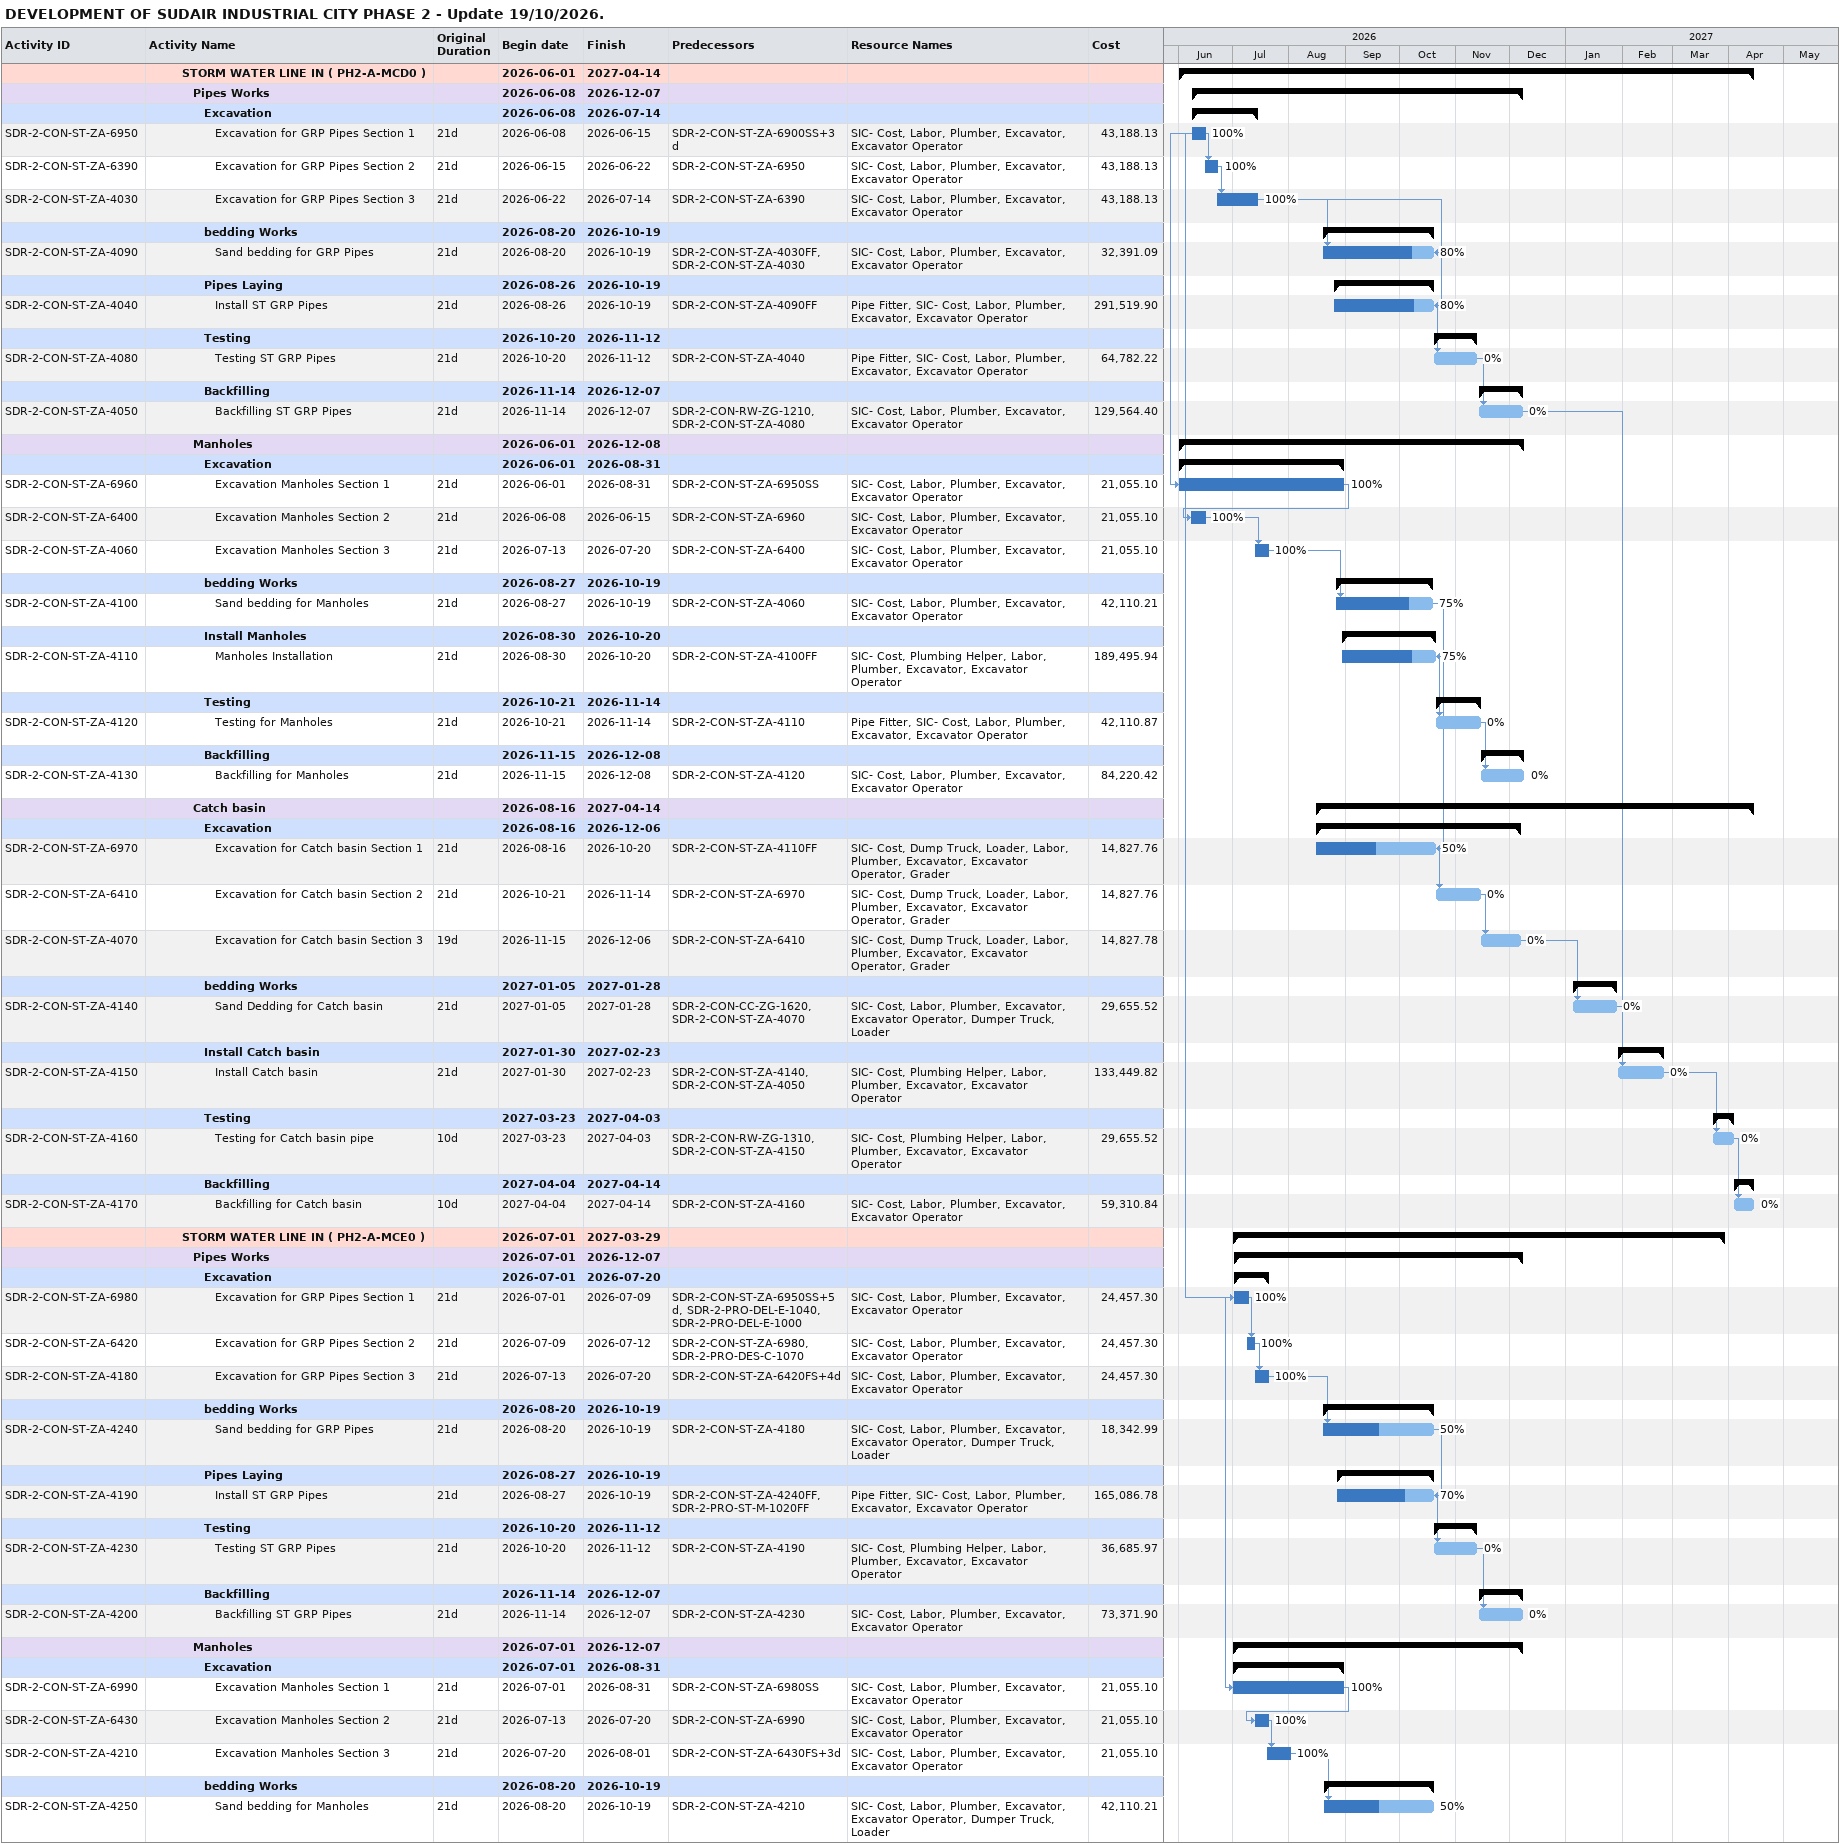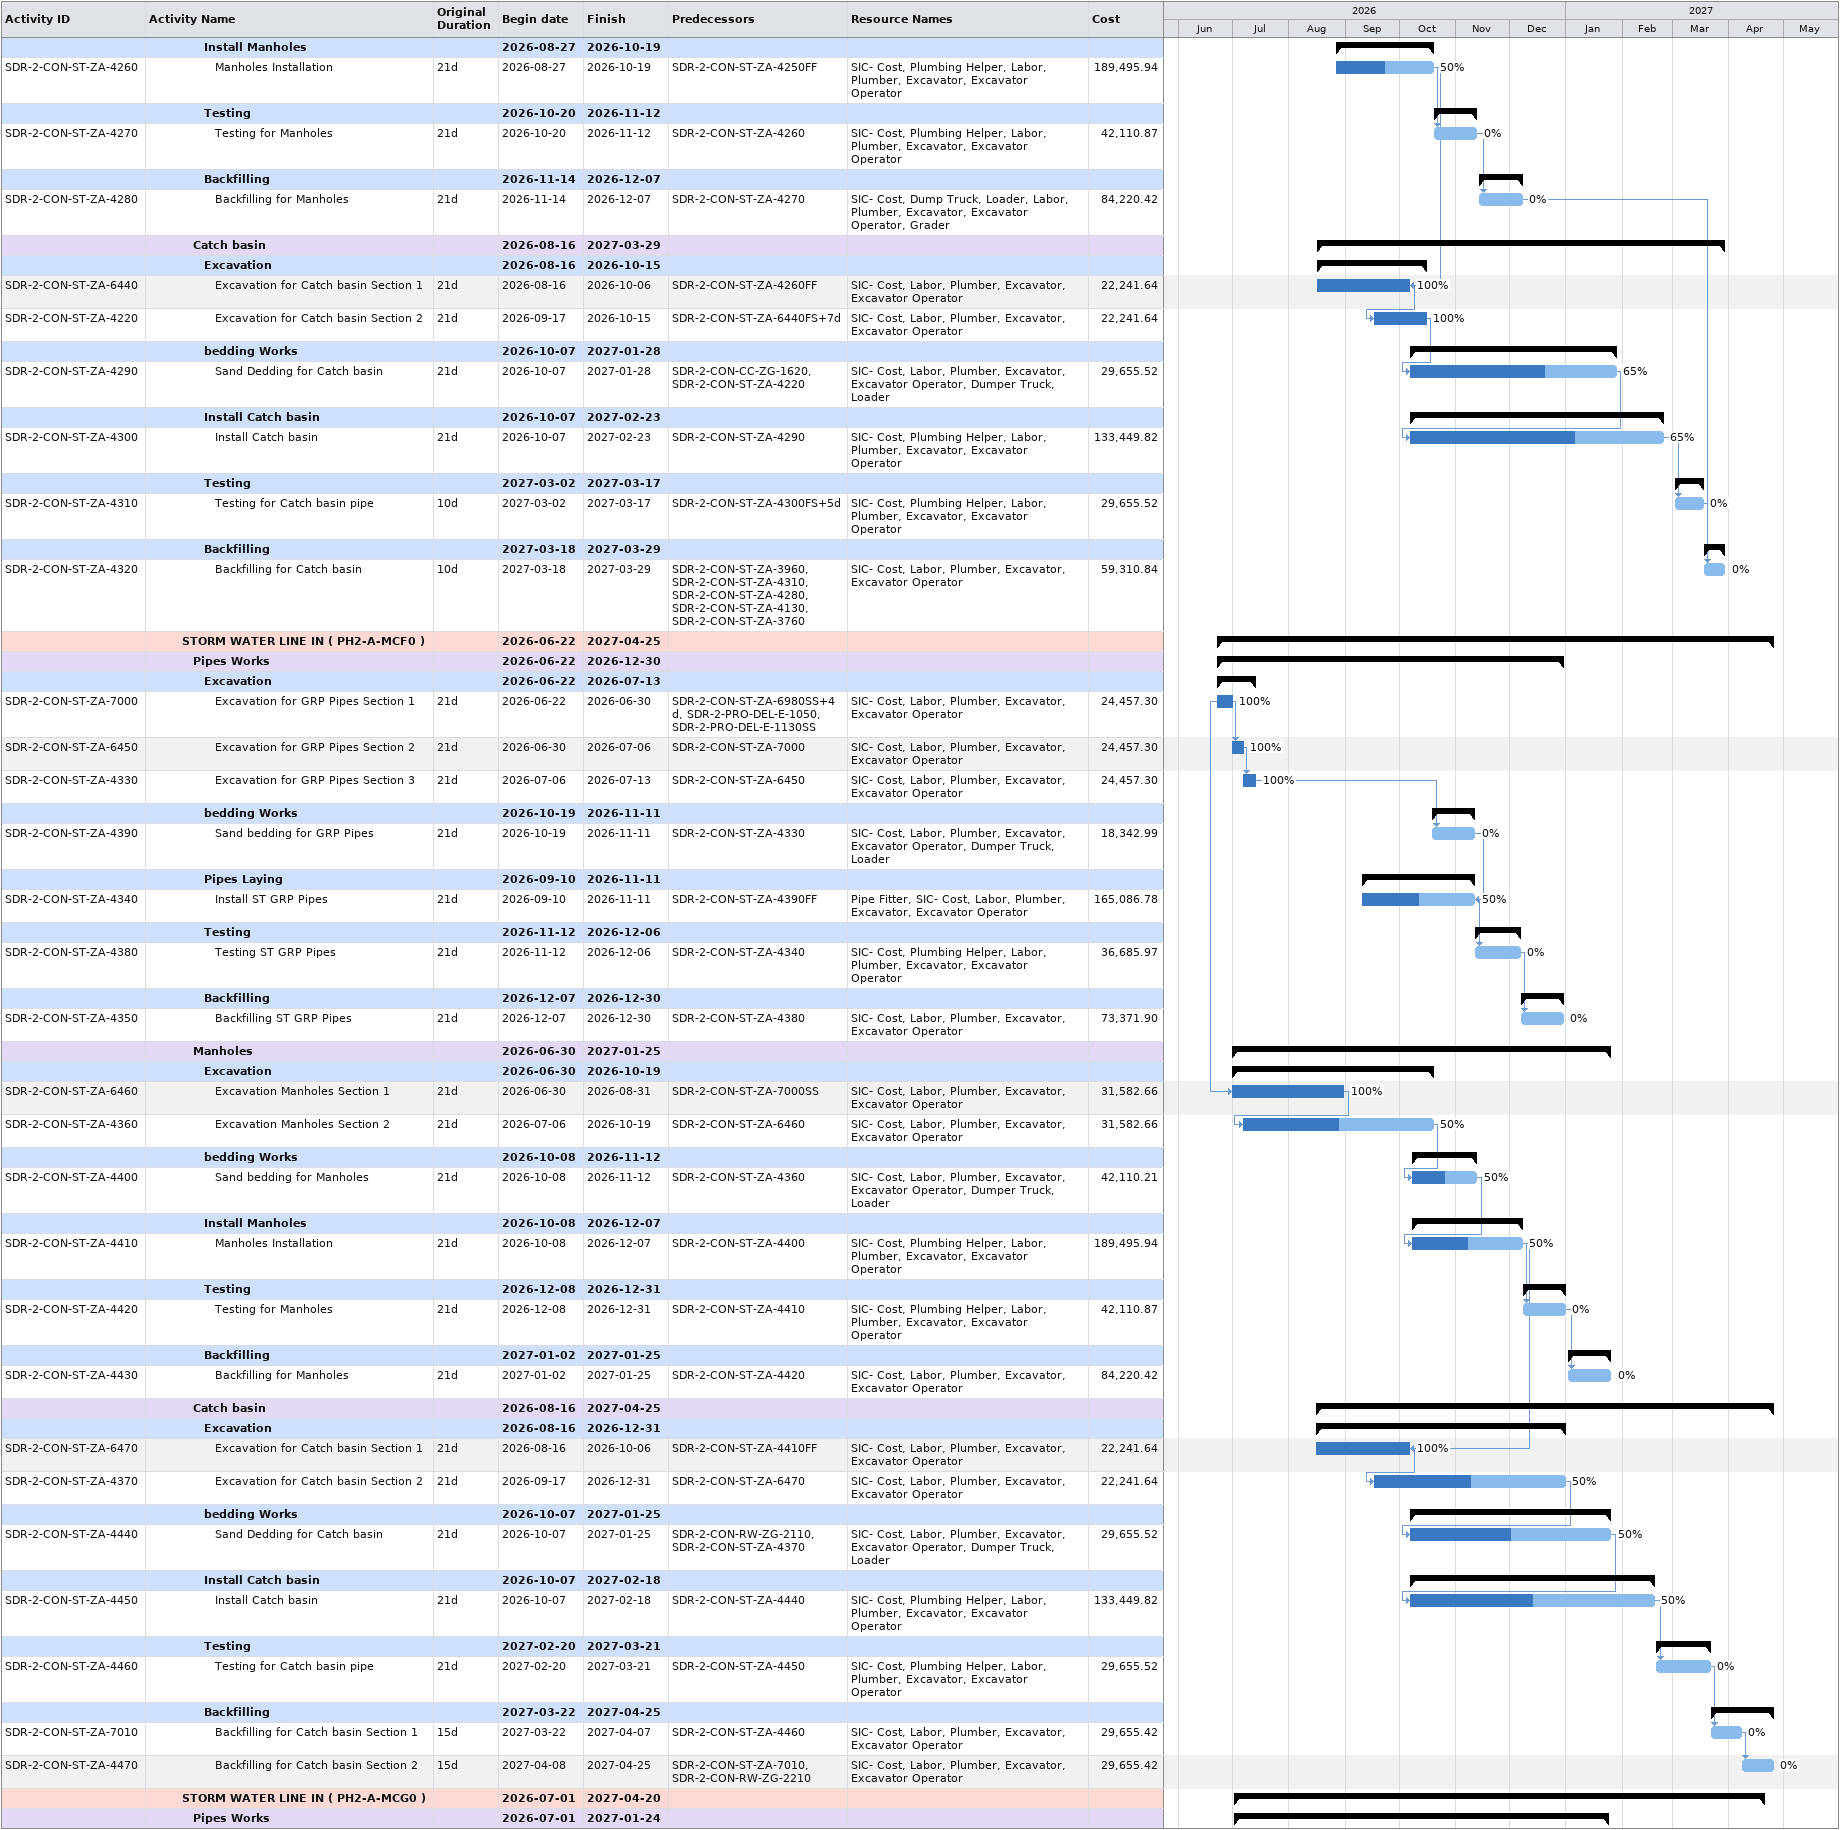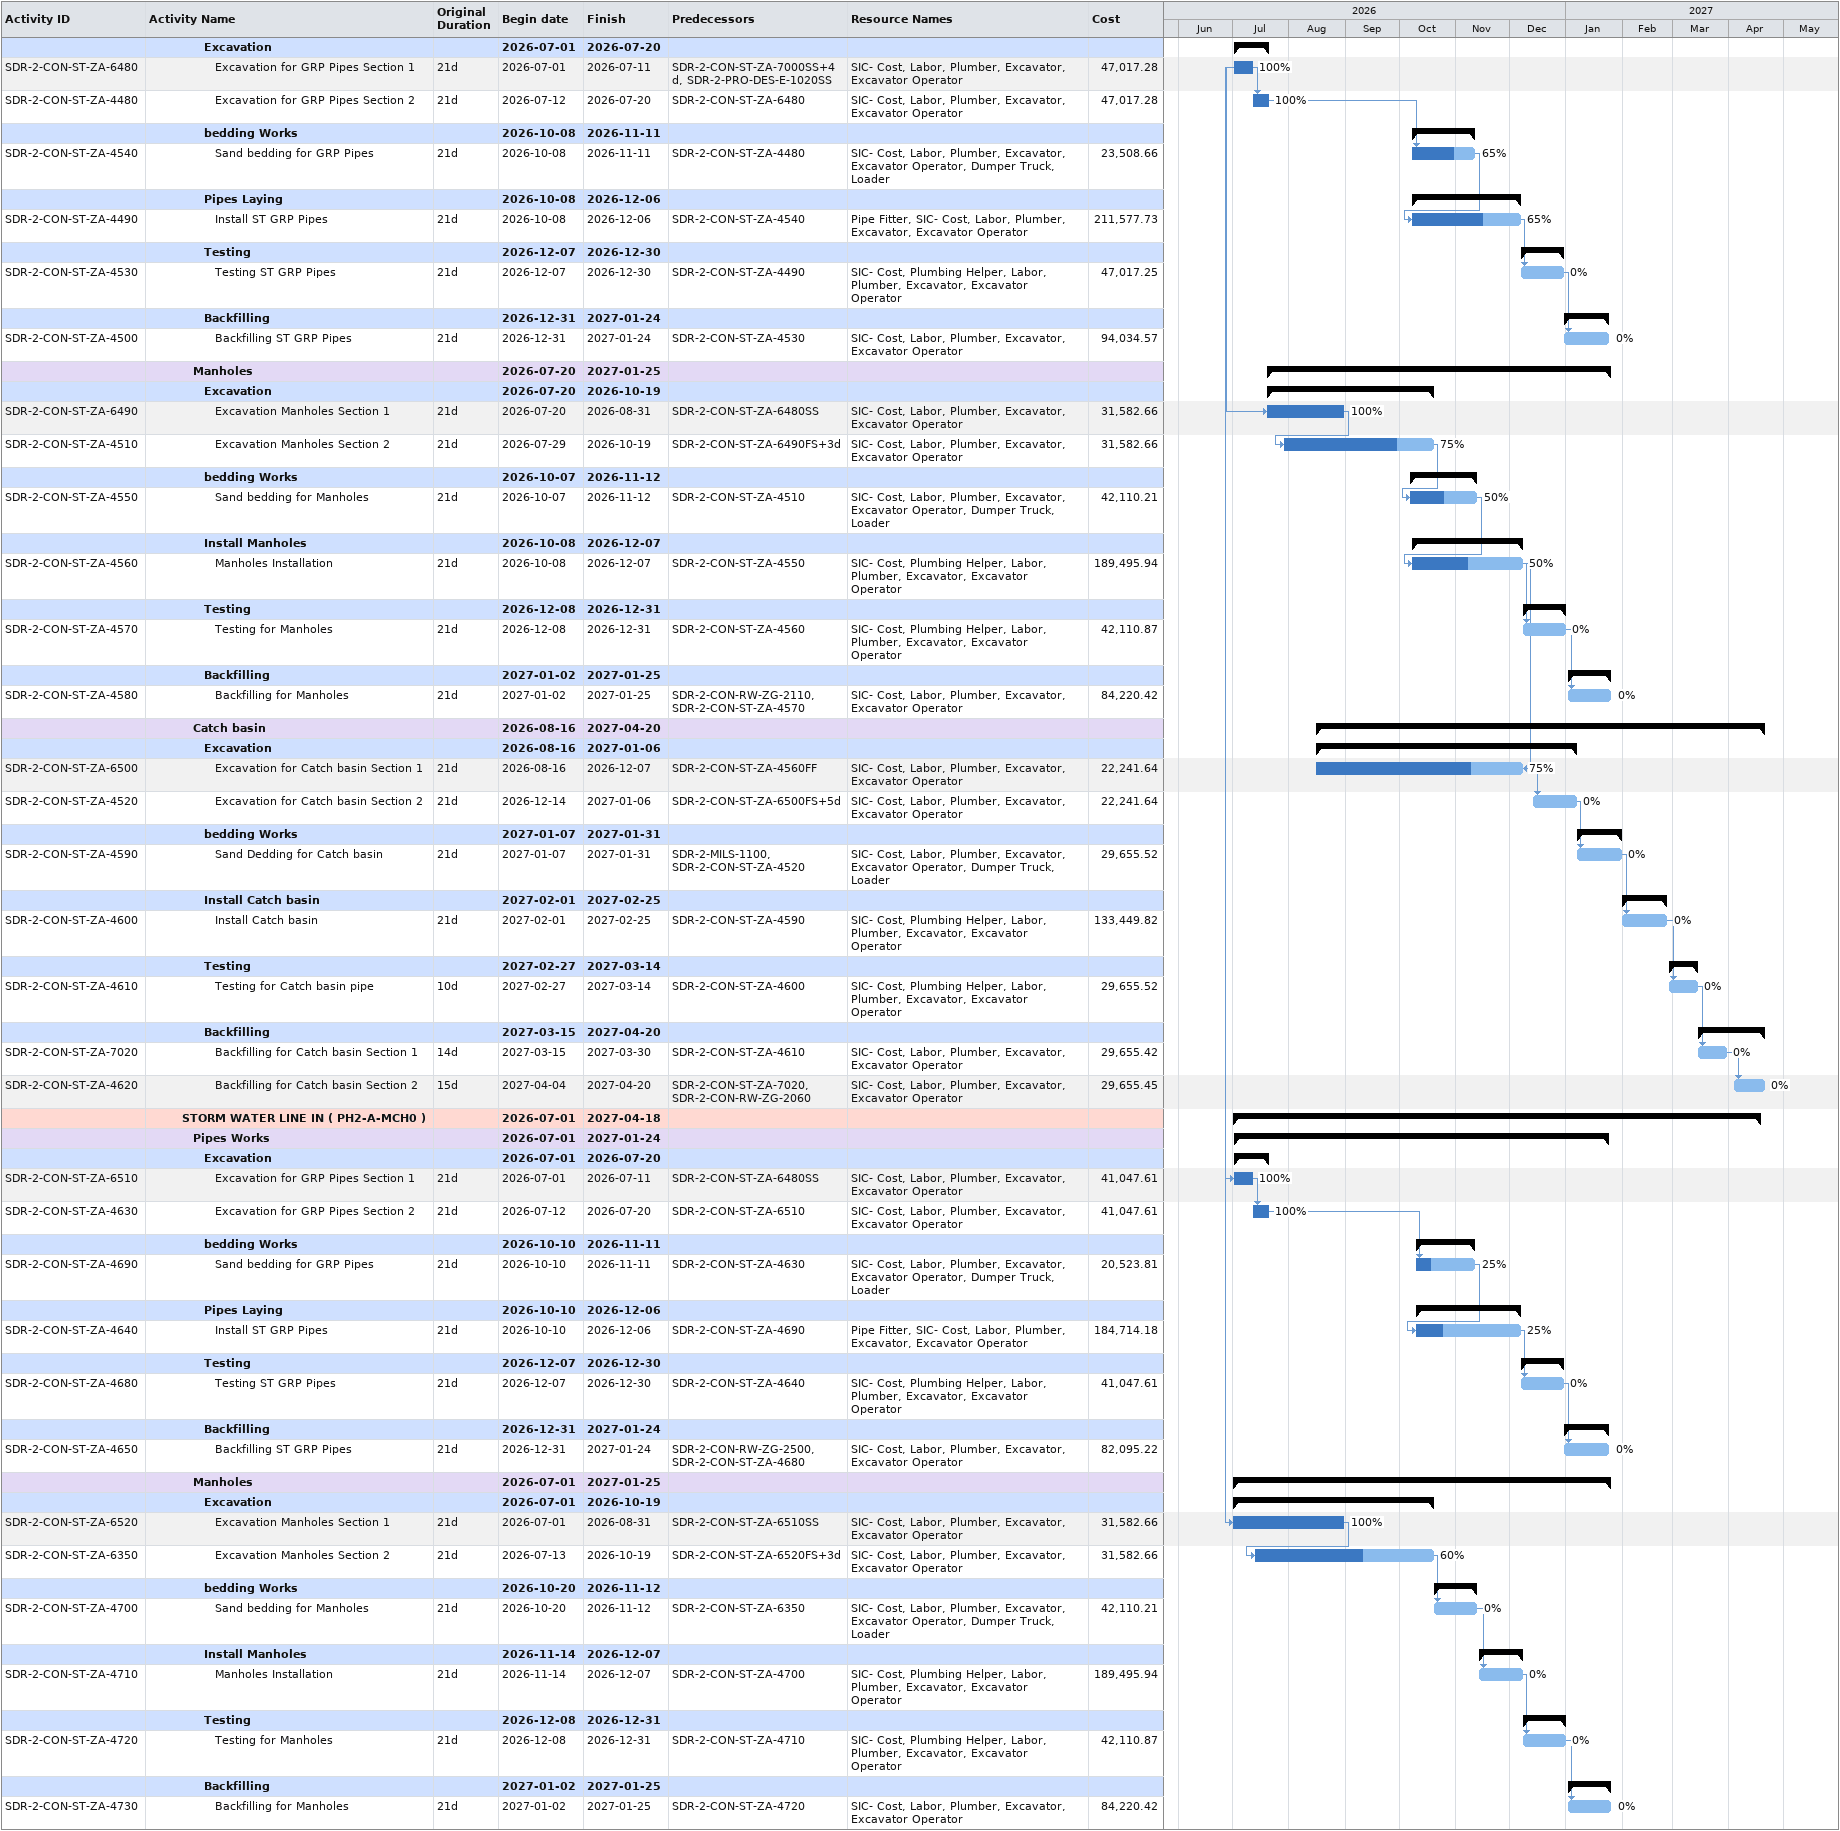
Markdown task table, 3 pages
DEVELOPMENT OF SUDAIR INDUSTRIAL CITY PHASE 2 - Update 19/10/2026.

| ID | Level | Task | Original duration | Start | Finish | Predecessors | Resources | % complete | Cost |
|---|---|---|---|---|---|---|---|---|---|
|  | 4 | **STORM WATER LINE IN ( PH2-A-MCD0 )** |  | 2026-06-01 | 2027-04-14 |  |  |  |  |
|  | 5 | **Pipes Works** |  | 2026-06-08 | 2026-12-07 |  |  |  |  |
|  | 6 | **Excavation** |  | 2026-06-08 | 2026-07-14 |  |  |  |  |
| SDR-2-CON-ST-ZA-6950 | 7 | Excavation for GRP Pipes Section 1 | 21d | 2026-06-08 | 2026-06-15 | SDR-2-CON-ST-ZA-6900SS+3d | SIC- Cost, Labor, Plumber, Excavator, Excavator Operator | 100 | 43188.13 |
| SDR-2-CON-ST-ZA-6390 | 7 | Excavation for GRP Pipes Section 2 | 21d | 2026-06-15 | 2026-06-22 | SDR-2-CON-ST-ZA-6950 | SIC- Cost, Labor, Plumber, Excavator, Excavator Operator | 100 | 43188.13 |
| SDR-2-CON-ST-ZA-4030 | 7 | Excavation for GRP Pipes Section 3 | 21d | 2026-06-22 | 2026-07-14 | SDR-2-CON-ST-ZA-6390 | SIC- Cost, Labor, Plumber, Excavator, Excavator Operator | 100 | 43188.13 |
|  | 6 | **bedding Works** |  | 2026-08-20 | 2026-10-19 |  |  |  |  |
| SDR-2-CON-ST-ZA-4090 | 7 | Sand bedding for GRP Pipes | 21d | 2026-08-20 | 2026-10-19 | SDR-2-CON-ST-ZA-4030FF, SDR-2-CON-ST-ZA-4030 | SIC- Cost, Labor, Plumber, Excavator, Excavator Operator | 80 | 32391.09 |
|  | 6 | **Pipes Laying** |  | 2026-08-26 | 2026-10-19 |  |  |  |  |
| SDR-2-CON-ST-ZA-4040 | 7 | Install ST GRP Pipes | 21d | 2026-08-26 | 2026-10-19 | SDR-2-CON-ST-ZA-4090FF | Pipe Fitter, SIC- Cost, Labor, Plumber, Excavator, Excavator Operator | 80 | 291519.90 |
|  | 6 | **Testing** |  | 2026-10-20 | 2026-11-12 |  |  |  |  |
| SDR-2-CON-ST-ZA-4080 | 7 | Testing ST GRP Pipes | 21d | 2026-10-20 | 2026-11-12 | SDR-2-CON-ST-ZA-4040 | Pipe Fitter, SIC- Cost, Labor, Plumber, Excavator, Excavator Operator | 0 | 64782.22 |
|  | 6 | **Backfilling** |  | 2026-11-14 | 2026-12-07 |  |  |  |  |
| SDR-2-CON-ST-ZA-4050 | 7 | Backfilling ST GRP Pipes | 21d | 2026-11-14 | 2026-12-07 | SDR-2-CON-RW-ZG-1210, SDR-2-CON-ST-ZA-4080 | SIC- Cost, Labor, Plumber, Excavator, Excavator Operator | 0 | 129564.40 |
|  | 5 | **Manholes** |  | 2026-06-01 | 2026-12-08 |  |  |  |  |
|  | 6 | **Excavation** |  | 2026-06-01 | 2026-08-31 |  |  |  |  |
| SDR-2-CON-ST-ZA-6960 | 7 | Excavation Manholes Section 1 | 21d | 2026-06-01 | 2026-08-31 | SDR-2-CON-ST-ZA-6950SS | SIC- Cost, Labor, Plumber, Excavator, Excavator Operator | 100 | 21055.10 |
| SDR-2-CON-ST-ZA-6400 | 7 | Excavation Manholes Section 2 | 21d | 2026-06-08 | 2026-06-15 | SDR-2-CON-ST-ZA-6960 | SIC- Cost, Labor, Plumber, Excavator, Excavator Operator | 100 | 21055.10 |
| SDR-2-CON-ST-ZA-4060 | 7 | Excavation Manholes Section 3 | 21d | 2026-07-13 | 2026-07-20 | SDR-2-CON-ST-ZA-6400 | SIC- Cost, Labor, Plumber, Excavator, Excavator Operator | 100 | 21055.10 |
|  | 6 | **bedding Works** |  | 2026-08-27 | 2026-10-19 |  |  |  |  |
| SDR-2-CON-ST-ZA-4100 | 7 | Sand bedding for Manholes | 21d | 2026-08-27 | 2026-10-19 | SDR-2-CON-ST-ZA-4060 | SIC- Cost, Labor, Plumber, Excavator, Excavator Operator | 75 | 42110.21 |
|  | 6 | **Install Manholes** |  | 2026-08-30 | 2026-10-20 |  |  |  |  |
| SDR-2-CON-ST-ZA-4110 | 7 | Manholes Installation | 21d | 2026-08-30 | 2026-10-20 | SDR-2-CON-ST-ZA-4100FF | SIC- Cost, Plumbing Helper, Labor, Plumber, Excavator, Excavator Operator | 75 | 189495.94 |
|  | 6 | **Testing** |  | 2026-10-21 | 2026-11-14 |  |  |  |  |
| SDR-2-CON-ST-ZA-4120 | 7 | Testing for Manholes | 21d | 2026-10-21 | 2026-11-14 | SDR-2-CON-ST-ZA-4110 | Pipe Fitter, SIC- Cost, Labor, Plumber, Excavator, Excavator Operator | 0 | 42110.87 |
|  | 6 | **Backfilling** |  | 2026-11-15 | 2026-12-08 |  |  |  |  |
| SDR-2-CON-ST-ZA-4130 | 7 | Backfilling for Manholes | 21d | 2026-11-15 | 2026-12-08 | SDR-2-CON-ST-ZA-4120 | SIC- Cost, Labor, Plumber, Excavator, Excavator Operator | 0 | 84220.42 |
|  | 5 | **Catch basin** |  | 2026-08-16 | 2027-04-14 |  |  |  |  |
|  | 6 | **Excavation** |  | 2026-08-16 | 2026-12-06 |  |  |  |  |
| SDR-2-CON-ST-ZA-6970 | 7 | Excavation for Catch basin Section 1 | 21d | 2026-08-16 | 2026-10-20 | SDR-2-CON-ST-ZA-4110FF | SIC- Cost, Dump Truck, Loader, Labor, Plumber, Excavator, Excavator Operator, Grader | 50 | 14827.76 |
| SDR-2-CON-ST-ZA-6410 | 7 | Excavation for Catch basin Section 2 | 21d | 2026-10-21 | 2026-11-14 | SDR-2-CON-ST-ZA-6970 | SIC- Cost, Dump Truck, Loader, Labor, Plumber, Excavator, Excavator Operator, Grader | 0 | 14827.76 |
| SDR-2-CON-ST-ZA-4070 | 7 | Excavation for Catch basin Section 3 | 19d | 2026-11-15 | 2026-12-06 | SDR-2-CON-ST-ZA-6410 | SIC- Cost, Dump Truck, Loader, Labor, Plumber, Excavator, Excavator Operator, Grader | 0 | 14827.78 |
|  | 6 | **bedding Works** |  | 2027-01-05 | 2027-01-28 |  |  |  |  |
| SDR-2-CON-ST-ZA-4140 | 7 | Sand Dedding for Catch basin | 21d | 2027-01-05 | 2027-01-28 | SDR-2-CON-CC-ZG-1620, SDR-2-CON-ST-ZA-4070 | SIC- Cost, Labor, Plumber, Excavator, Excavator Operator, Dumper Truck, Loader | 0 | 29655.52 |
|  | 6 | **Install Catch basin** |  | 2027-01-30 | 2027-02-23 |  |  |  |  |
| SDR-2-CON-ST-ZA-4150 | 7 | Install Catch basin | 21d | 2027-01-30 | 2027-02-23 | SDR-2-CON-ST-ZA-4140, SDR-2-CON-ST-ZA-4050 | SIC- Cost, Plumbing Helper, Labor, Plumber, Excavator, Excavator Operator | 0 | 133449.82 |
|  | 6 | **Testing** |  | 2027-03-23 | 2027-04-03 |  |  |  |  |
| SDR-2-CON-ST-ZA-4160 | 7 | Testing for Catch basin pipe | 10d | 2027-03-23 | 2027-04-03 | SDR-2-CON-RW-ZG-1310, SDR-2-CON-ST-ZA-4150 | SIC- Cost, Plumbing Helper, Labor, Plumber, Excavator, Excavator Operator | 0 | 29655.52 |
|  | 6 | **Backfilling** |  | 2027-04-04 | 2027-04-14 |  |  |  |  |
| SDR-2-CON-ST-ZA-4170 | 7 | Backfilling for Catch basin | 10d | 2027-04-04 | 2027-04-14 | SDR-2-CON-ST-ZA-4160 | SIC- Cost, Labor, Plumber, Excavator, Excavator Operator | 0 | 59310.84 |
|  | 4 | **STORM WATER LINE IN ( PH2-A-MCE0 )** |  | 2026-07-01 | 2027-03-29 |  |  |  |  |
|  | 5 | **Pipes Works** |  | 2026-07-01 | 2026-12-07 |  |  |  |  |
|  | 6 | **Excavation** |  | 2026-07-01 | 2026-07-20 |  |  |  |  |
| SDR-2-CON-ST-ZA-6980 | 7 | Excavation for GRP Pipes Section 1 | 21d | 2026-07-01 | 2026-07-09 | SDR-2-CON-ST-ZA-6950SS+5d, SDR-2-PRO-DEL-E-1040, SDR-2-PRO-DEL-E-1000 | SIC- Cost, Labor, Plumber, Excavator, Excavator Operator | 100 | 24457.30 |
| SDR-2-CON-ST-ZA-6420 | 7 | Excavation for GRP Pipes Section 2 | 21d | 2026-07-09 | 2026-07-12 | SDR-2-CON-ST-ZA-6980, SDR-2-PRO-DES-C-1070 | SIC- Cost, Labor, Plumber, Excavator, Excavator Operator | 100 | 24457.30 |
| SDR-2-CON-ST-ZA-4180 | 7 | Excavation for GRP Pipes Section 3 | 21d | 2026-07-13 | 2026-07-20 | SDR-2-CON-ST-ZA-6420FS+4d | SIC- Cost, Labor, Plumber, Excavator, Excavator Operator | 100 | 24457.30 |
|  | 6 | **bedding Works** |  | 2026-08-20 | 2026-10-19 |  |  |  |  |
| SDR-2-CON-ST-ZA-4240 | 7 | Sand bedding for GRP Pipes | 21d | 2026-08-20 | 2026-10-19 | SDR-2-CON-ST-ZA-4180 | SIC- Cost, Labor, Plumber, Excavator, Excavator Operator, Dumper Truck, Loader | 50 | 18342.99 |
|  | 6 | **Pipes Laying** |  | 2026-08-27 | 2026-10-19 |  |  |  |  |
| SDR-2-CON-ST-ZA-4190 | 7 | Install ST GRP Pipes | 21d | 2026-08-27 | 2026-10-19 | SDR-2-CON-ST-ZA-4240FF, SDR-2-PRO-ST-M-1020FF | Pipe Fitter, SIC- Cost, Labor, Plumber, Excavator, Excavator Operator | 70 | 165086.78 |
|  | 6 | **Testing** |  | 2026-10-20 | 2026-11-12 |  |  |  |  |
| SDR-2-CON-ST-ZA-4230 | 7 | Testing ST GRP Pipes | 21d | 2026-10-20 | 2026-11-12 | SDR-2-CON-ST-ZA-4190 | SIC- Cost, Plumbing Helper, Labor, Plumber, Excavator, Excavator Operator | 0 | 36685.97 |
|  | 6 | **Backfilling** |  | 2026-11-14 | 2026-12-07 |  |  |  |  |
| SDR-2-CON-ST-ZA-4200 | 7 | Backfilling ST GRP Pipes | 21d | 2026-11-14 | 2026-12-07 | SDR-2-CON-ST-ZA-4230 | SIC- Cost, Labor, Plumber, Excavator, Excavator Operator | 0 | 73371.90 |
|  | 5 | **Manholes** |  | 2026-07-01 | 2026-12-07 |  |  |  |  |
|  | 6 | **Excavation** |  | 2026-07-01 | 2026-08-31 |  |  |  |  |
| SDR-2-CON-ST-ZA-6990 | 7 | Excavation Manholes Section 1 | 21d | 2026-07-01 | 2026-08-31 | SDR-2-CON-ST-ZA-6980SS | SIC- Cost, Labor, Plumber, Excavator, Excavator Operator | 100 | 21055.10 |
| SDR-2-CON-ST-ZA-6430 | 7 | Excavation Manholes Section 2 | 21d | 2026-07-13 | 2026-07-20 | SDR-2-CON-ST-ZA-6990 | SIC- Cost, Labor, Plumber, Excavator, Excavator Operator | 100 | 21055.10 |
| SDR-2-CON-ST-ZA-4210 | 7 | Excavation Manholes Section 3 | 21d | 2026-07-20 | 2026-08-01 | SDR-2-CON-ST-ZA-6430FS+3d | SIC- Cost, Labor, Plumber, Excavator, Excavator Operator | 100 | 21055.10 |
|  | 6 | **bedding Works** |  | 2026-08-20 | 2026-10-19 |  |  |  |  |
| SDR-2-CON-ST-ZA-4250 | 7 | Sand bedding for Manholes | 21d | 2026-08-20 | 2026-10-19 | SDR-2-CON-ST-ZA-4210 | SIC- Cost, Labor, Plumber, Excavator, Excavator Operator, Dumper Truck, Loader | 50 | 42110.21 |
|  | 6 | **Install Manholes** |  | 2026-08-27 | 2026-10-19 |  |  |  |  |
| SDR-2-CON-ST-ZA-4260 | 7 | Manholes Installation | 21d | 2026-08-27 | 2026-10-19 | SDR-2-CON-ST-ZA-4250FF | SIC- Cost, Plumbing Helper, Labor, Plumber, Excavator, Excavator Operator | 50 | 189495.94 |
|  | 6 | **Testing** |  | 2026-10-20 | 2026-11-12 |  |  |  |  |
| SDR-2-CON-ST-ZA-4270 | 7 | Testing for Manholes | 21d | 2026-10-20 | 2026-11-12 | SDR-2-CON-ST-ZA-4260 | SIC- Cost, Plumbing Helper, Labor, Plumber, Excavator, Excavator Operator | 0 | 42110.87 |
|  | 6 | **Backfilling** |  | 2026-11-14 | 2026-12-07 |  |  |  |  |
| SDR-2-CON-ST-ZA-4280 | 7 | Backfilling for Manholes | 21d | 2026-11-14 | 2026-12-07 | SDR-2-CON-ST-ZA-4270 | SIC- Cost, Dump Truck, Loader, Labor, Plumber, Excavator, Excavator Operator, Grader | 0 | 84220.42 |
|  | 5 | **Catch basin** |  | 2026-08-16 | 2027-03-29 |  |  |  |  |
|  | 6 | **Excavation** |  | 2026-08-16 | 2026-10-15 |  |  |  |  |
| SDR-2-CON-ST-ZA-6440 | 7 | Excavation for Catch basin Section 1 | 21d | 2026-08-16 | 2026-10-06 | SDR-2-CON-ST-ZA-4260FF | SIC- Cost, Labor, Plumber, Excavator, Excavator Operator | 100 | 22241.64 |
| SDR-2-CON-ST-ZA-4220 | 7 | Excavation for Catch basin Section 2 | 21d | 2026-09-17 | 2026-10-15 | SDR-2-CON-ST-ZA-6440FS+7d | SIC- Cost, Labor, Plumber, Excavator, Excavator Operator | 100 | 22241.64 |
|  | 6 | **bedding Works** |  | 2026-10-07 | 2027-01-28 |  |  |  |  |
| SDR-2-CON-ST-ZA-4290 | 7 | Sand Dedding for Catch basin | 21d | 2026-10-07 | 2027-01-28 | SDR-2-CON-CC-ZG-1620, SDR-2-CON-ST-ZA-4220 | SIC- Cost, Labor, Plumber, Excavator, Excavator Operator, Dumper Truck, Loader | 65 | 29655.52 |
|  | 6 | **Install Catch basin** |  | 2026-10-07 | 2027-02-23 |  |  |  |  |
| SDR-2-CON-ST-ZA-4300 | 7 | Install Catch basin | 21d | 2026-10-07 | 2027-02-23 | SDR-2-CON-ST-ZA-4290 | SIC- Cost, Plumbing Helper, Labor, Plumber, Excavator, Excavator Operator | 65 | 133449.82 |
|  | 6 | **Testing** |  | 2027-03-02 | 2027-03-17 |  |  |  |  |
| SDR-2-CON-ST-ZA-4310 | 7 | Testing for Catch basin pipe | 10d | 2027-03-02 | 2027-03-17 | SDR-2-CON-ST-ZA-4300FS+5d | SIC- Cost, Plumbing Helper, Labor, Plumber, Excavator, Excavator Operator | 0 | 29655.52 |
|  | 6 | **Backfilling** |  | 2027-03-18 | 2027-03-29 |  |  |  |  |
| SDR-2-CON-ST-ZA-4320 | 7 | Backfilling for Catch basin | 10d | 2027-03-18 | 2027-03-29 | SDR-2-CON-ST-ZA-3960, SDR-2-CON-ST-ZA-4310, SDR-2-CON-ST-ZA-4280, SDR-2-CON-ST-ZA-4130, SDR-2-CON-ST-ZA-3760 | SIC- Cost, Labor, Plumber, Excavator, Excavator Operator | 0 | 59310.84 |
|  | 4 | **STORM WATER LINE IN ( PH2-A-MCF0 )** |  | 2026-06-22 | 2027-04-25 |  |  |  |  |
|  | 5 | **Pipes Works** |  | 2026-06-22 | 2026-12-30 |  |  |  |  |
|  | 6 | **Excavation** |  | 2026-06-22 | 2026-07-13 |  |  |  |  |
| SDR-2-CON-ST-ZA-7000 | 7 | Excavation for GRP Pipes Section 1 | 21d | 2026-06-22 | 2026-06-30 | SDR-2-CON-ST-ZA-6980SS+4d, SDR-2-PRO-DEL-E-1050, SDR-2-PRO-DEL-E-1130SS | SIC- Cost, Labor, Plumber, Excavator, Excavator Operator | 100 | 24457.30 |
| SDR-2-CON-ST-ZA-6450 | 7 | Excavation for GRP Pipes Section 2 | 21d | 2026-06-30 | 2026-07-06 | SDR-2-CON-ST-ZA-7000 | SIC- Cost, Labor, Plumber, Excavator, Excavator Operator | 100 | 24457.30 |
| SDR-2-CON-ST-ZA-4330 | 7 | Excavation for GRP Pipes Section 3 | 21d | 2026-07-06 | 2026-07-13 | SDR-2-CON-ST-ZA-6450 | SIC- Cost, Labor, Plumber, Excavator, Excavator Operator | 100 | 24457.30 |
|  | 6 | **bedding Works** |  | 2026-10-19 | 2026-11-11 |  |  |  |  |
| SDR-2-CON-ST-ZA-4390 | 7 | Sand bedding for GRP Pipes | 21d | 2026-10-19 | 2026-11-11 | SDR-2-CON-ST-ZA-4330 | SIC- Cost, Labor, Plumber, Excavator, Excavator Operator, Dumper Truck, Loader | 0 | 18342.99 |
|  | 6 | **Pipes Laying** |  | 2026-09-10 | 2026-11-11 |  |  |  |  |
| SDR-2-CON-ST-ZA-4340 | 7 | Install ST GRP Pipes | 21d | 2026-09-10 | 2026-11-11 | SDR-2-CON-ST-ZA-4390FF | Pipe Fitter, SIC- Cost, Labor, Plumber, Excavator, Excavator Operator | 50 | 165086.78 |
|  | 6 | **Testing** |  | 2026-11-12 | 2026-12-06 |  |  |  |  |
| SDR-2-CON-ST-ZA-4380 | 7 | Testing ST GRP Pipes | 21d | 2026-11-12 | 2026-12-06 | SDR-2-CON-ST-ZA-4340 | SIC- Cost, Plumbing Helper, Labor, Plumber, Excavator, Excavator Operator | 0 | 36685.97 |
|  | 6 | **Backfilling** |  | 2026-12-07 | 2026-12-30 |  |  |  |  |
| SDR-2-CON-ST-ZA-4350 | 7 | Backfilling ST GRP Pipes | 21d | 2026-12-07 | 2026-12-30 | SDR-2-CON-ST-ZA-4380 | SIC- Cost, Labor, Plumber, Excavator, Excavator Operator | 0 | 73371.90 |
|  | 5 | **Manholes** |  | 2026-06-30 | 2027-01-25 |  |  |  |  |
|  | 6 | **Excavation** |  | 2026-06-30 | 2026-10-19 |  |  |  |  |
| SDR-2-CON-ST-ZA-6460 | 7 | Excavation Manholes Section 1 | 21d | 2026-06-30 | 2026-08-31 | SDR-2-CON-ST-ZA-7000SS | SIC- Cost, Labor, Plumber, Excavator, Excavator Operator | 100 | 31582.66 |
| SDR-2-CON-ST-ZA-4360 | 7 | Excavation Manholes Section 2 | 21d | 2026-07-06 | 2026-10-19 | SDR-2-CON-ST-ZA-6460 | SIC- Cost, Labor, Plumber, Excavator, Excavator Operator | 50 | 31582.66 |
|  | 6 | **bedding Works** |  | 2026-10-08 | 2026-11-12 |  |  |  |  |
| SDR-2-CON-ST-ZA-4400 | 7 | Sand bedding for Manholes | 21d | 2026-10-08 | 2026-11-12 | SDR-2-CON-ST-ZA-4360 | SIC- Cost, Labor, Plumber, Excavator, Excavator Operator, Dumper Truck, Loader | 50 | 42110.21 |
|  | 6 | **Install Manholes** |  | 2026-10-08 | 2026-12-07 |  |  |  |  |
| SDR-2-CON-ST-ZA-4410 | 7 | Manholes Installation | 21d | 2026-10-08 | 2026-12-07 | SDR-2-CON-ST-ZA-4400 | SIC- Cost, Plumbing Helper, Labor, Plumber, Excavator, Excavator Operator | 50 | 189495.94 |
|  | 6 | **Testing** |  | 2026-12-08 | 2026-12-31 |  |  |  |  |
| SDR-2-CON-ST-ZA-4420 | 7 | Testing for Manholes | 21d | 2026-12-08 | 2026-12-31 | SDR-2-CON-ST-ZA-4410 | SIC- Cost, Plumbing Helper, Labor, Plumber, Excavator, Excavator Operator | 0 | 42110.87 |
|  | 6 | **Backfilling** |  | 2027-01-02 | 2027-01-25 |  |  |  |  |
| SDR-2-CON-ST-ZA-4430 | 7 | Backfilling for Manholes | 21d | 2027-01-02 | 2027-01-25 | SDR-2-CON-ST-ZA-4420 | SIC- Cost, Labor, Plumber, Excavator, Excavator Operator | 0 | 84220.42 |
|  | 5 | **Catch basin** |  | 2026-08-16 | 2027-04-25 |  |  |  |  |
|  | 6 | **Excavation** |  | 2026-08-16 | 2026-12-31 |  |  |  |  |
| SDR-2-CON-ST-ZA-6470 | 7 | Excavation for Catch basin Section 1 | 21d | 2026-08-16 | 2026-10-06 | SDR-2-CON-ST-ZA-4410FF | SIC- Cost, Labor, Plumber, Excavator, Excavator Operator | 100 | 22241.64 |
| SDR-2-CON-ST-ZA-4370 | 7 | Excavation for Catch basin Section 2 | 21d | 2026-09-17 | 2026-12-31 | SDR-2-CON-ST-ZA-6470 | SIC- Cost, Labor, Plumber, Excavator, Excavator Operator | 50 | 22241.64 |
|  | 6 | **bedding Works** |  | 2026-10-07 | 2027-01-25 |  |  |  |  |
| SDR-2-CON-ST-ZA-4440 | 7 | Sand Dedding for Catch basin | 21d | 2026-10-07 | 2027-01-25 | SDR-2-CON-RW-ZG-2110, SDR-2-CON-ST-ZA-4370 | SIC- Cost, Labor, Plumber, Excavator, Excavator Operator, Dumper Truck, Loader | 50 | 29655.52 |
|  | 6 | **Install Catch basin** |  | 2026-10-07 | 2027-02-18 |  |  |  |  |
| SDR-2-CON-ST-ZA-4450 | 7 | Install Catch basin | 21d | 2026-10-07 | 2027-02-18 | SDR-2-CON-ST-ZA-4440 | SIC- Cost, Plumbing Helper, Labor, Plumber, Excavator, Excavator Operator | 50 | 133449.82 |
|  | 6 | **Testing** |  | 2027-02-20 | 2027-03-21 |  |  |  |  |
| SDR-2-CON-ST-ZA-4460 | 7 | Testing for Catch basin pipe | 21d | 2027-02-20 | 2027-03-21 | SDR-2-CON-ST-ZA-4450 | SIC- Cost, Plumbing Helper, Labor, Plumber, Excavator, Excavator Operator | 0 | 29655.52 |
|  | 6 | **Backfilling** |  | 2027-03-22 | 2027-04-25 |  |  |  |  |
| SDR-2-CON-ST-ZA-7010 | 7 | Backfilling for Catch basin Section 1 | 15d | 2027-03-22 | 2027-04-07 | SDR-2-CON-ST-ZA-4460 | SIC- Cost, Labor, Plumber, Excavator, Excavator Operator | 0 | 29655.42 |
| SDR-2-CON-ST-ZA-4470 | 7 | Backfilling for Catch basin Section 2 | 15d | 2027-04-08 | 2027-04-25 | SDR-2-CON-ST-ZA-7010, SDR-2-CON-RW-ZG-2210 | SIC- Cost, Labor, Plumber, Excavator, Excavator Operator | 0 | 29655.42 |
|  | 4 | **STORM WATER LINE IN ( PH2-A-MCG0 )** |  | 2026-07-01 | 2027-04-20 |  |  |  |  |
|  | 5 | **Pipes Works** |  | 2026-07-01 | 2027-01-24 |  |  |  |  |
|  | 6 | **Excavation** |  | 2026-07-01 | 2026-07-20 |  |  |  |  |
| SDR-2-CON-ST-ZA-6480 | 7 | Excavation for GRP Pipes Section 1 | 21d | 2026-07-01 | 2026-07-11 | SDR-2-CON-ST-ZA-7000SS+4d, SDR-2-PRO-DES-E-1020SS | SIC- Cost, Labor, Plumber, Excavator, Excavator Operator | 100 | 47017.28 |
| SDR-2-CON-ST-ZA-4480 | 7 | Excavation for GRP Pipes Section 2 | 21d | 2026-07-12 | 2026-07-20 | SDR-2-CON-ST-ZA-6480 | SIC- Cost, Labor, Plumber, Excavator, Excavator Operator | 100 | 47017.28 |
|  | 6 | **bedding Works** |  | 2026-10-08 | 2026-11-11 |  |  |  |  |
| SDR-2-CON-ST-ZA-4540 | 7 | Sand bedding for GRP Pipes | 21d | 2026-10-08 | 2026-11-11 | SDR-2-CON-ST-ZA-4480 | SIC- Cost, Labor, Plumber, Excavator, Excavator Operator, Dumper Truck, Loader | 65 | 23508.66 |
|  | 6 | **Pipes Laying** |  | 2026-10-08 | 2026-12-06 |  |  |  |  |
| SDR-2-CON-ST-ZA-4490 | 7 | Install ST GRP Pipes | 21d | 2026-10-08 | 2026-12-06 | SDR-2-CON-ST-ZA-4540 | Pipe Fitter, SIC- Cost, Labor, Plumber, Excavator, Excavator Operator | 65 | 211577.73 |
|  | 6 | **Testing** |  | 2026-12-07 | 2026-12-30 |  |  |  |  |
| SDR-2-CON-ST-ZA-4530 | 7 | Testing ST GRP Pipes | 21d | 2026-12-07 | 2026-12-30 | SDR-2-CON-ST-ZA-4490 | SIC- Cost, Plumbing Helper, Labor, Plumber, Excavator, Excavator Operator | 0 | 47017.25 |
|  | 6 | **Backfilling** |  | 2026-12-31 | 2027-01-24 |  |  |  |  |
| SDR-2-CON-ST-ZA-4500 | 7 | Backfilling ST GRP Pipes | 21d | 2026-12-31 | 2027-01-24 | SDR-2-CON-ST-ZA-4530 | SIC- Cost, Labor, Plumber, Excavator, Excavator Operator | 0 | 94034.57 |
|  | 5 | **Manholes** |  | 2026-07-20 | 2027-01-25 |  |  |  |  |
|  | 6 | **Excavation** |  | 2026-07-20 | 2026-10-19 |  |  |  |  |
| SDR-2-CON-ST-ZA-6490 | 7 | Excavation Manholes Section 1 | 21d | 2026-07-20 | 2026-08-31 | SDR-2-CON-ST-ZA-6480SS | SIC- Cost, Labor, Plumber, Excavator, Excavator Operator | 100 | 31582.66 |
| SDR-2-CON-ST-ZA-4510 | 7 | Excavation Manholes Section 2 | 21d | 2026-07-29 | 2026-10-19 | SDR-2-CON-ST-ZA-6490FS+3d | SIC- Cost, Labor, Plumber, Excavator, Excavator Operator | 75 | 31582.66 |
|  | 6 | **bedding Works** |  | 2026-10-07 | 2026-11-12 |  |  |  |  |
| SDR-2-CON-ST-ZA-4550 | 7 | Sand bedding for Manholes | 21d | 2026-10-07 | 2026-11-12 | SDR-2-CON-ST-ZA-4510 | SIC- Cost, Labor, Plumber, Excavator, Excavator Operator, Dumper Truck, Loader | 50 | 42110.21 |
|  | 6 | **Install Manholes** |  | 2026-10-08 | 2026-12-07 |  |  |  |  |
| SDR-2-CON-ST-ZA-4560 | 7 | Manholes Installation | 21d | 2026-10-08 | 2026-12-07 | SDR-2-CON-ST-ZA-4550 | SIC- Cost, Plumbing Helper, Labor, Plumber, Excavator, Excavator Operator | 50 | 189495.94 |
|  | 6 | **Testing** |  | 2026-12-08 | 2026-12-31 |  |  |  |  |
| SDR-2-CON-ST-ZA-4570 | 7 | Testing for Manholes | 21d | 2026-12-08 | 2026-12-31 | SDR-2-CON-ST-ZA-4560 | SIC- Cost, Plumbing Helper, Labor, Plumber, Excavator, Excavator Operator | 0 | 42110.87 |
|  | 6 | **Backfilling** |  | 2027-01-02 | 2027-01-25 |  |  |  |  |
| SDR-2-CON-ST-ZA-4580 | 7 | Backfilling for Manholes | 21d | 2027-01-02 | 2027-01-25 | SDR-2-CON-RW-ZG-2110, SDR-2-CON-ST-ZA-4570 | SIC- Cost, Labor, Plumber, Excavator, Excavator Operator | 0 | 84220.42 |
|  | 5 | **Catch basin** |  | 2026-08-16 | 2027-04-20 |  |  |  |  |
|  | 6 | **Excavation** |  | 2026-08-16 | 2027-01-06 |  |  |  |  |
| SDR-2-CON-ST-ZA-6500 | 7 | Excavation for Catch basin Section 1 | 21d | 2026-08-16 | 2026-12-07 | SDR-2-CON-ST-ZA-4560FF | SIC- Cost, Labor, Plumber, Excavator, Excavator Operator | 75 | 22241.64 |
| SDR-2-CON-ST-ZA-4520 | 7 | Excavation for Catch basin Section 2 | 21d | 2026-12-14 | 2027-01-06 | SDR-2-CON-ST-ZA-6500FS+5d | SIC- Cost, Labor, Plumber, Excavator, Excavator Operator | 0 | 22241.64 |
|  | 6 | **bedding Works** |  | 2027-01-07 | 2027-01-31 |  |  |  |  |
| SDR-2-CON-ST-ZA-4590 | 7 | Sand Dedding for Catch basin | 21d | 2027-01-07 | 2027-01-31 | SDR-2-MILS-1100, SDR-2-CON-ST-ZA-4520 | SIC- Cost, Labor, Plumber, Excavator, Excavator Operator, Dumper Truck, Loader | 0 | 29655.52 |
|  | 6 | **Install Catch basin** |  | 2027-02-01 | 2027-02-25 |  |  |  |  |
| SDR-2-CON-ST-ZA-4600 | 7 | Install Catch basin | 21d | 2027-02-01 | 2027-02-25 | SDR-2-CON-ST-ZA-4590 | SIC- Cost, Plumbing Helper, Labor, Plumber, Excavator, Excavator Operator | 0 | 133449.82 |
|  | 6 | **Testing** |  | 2027-02-27 | 2027-03-14 |  |  |  |  |
| SDR-2-CON-ST-ZA-4610 | 7 | Testing for Catch basin pipe | 10d | 2027-02-27 | 2027-03-14 | SDR-2-CON-ST-ZA-4600 | SIC- Cost, Plumbing Helper, Labor, Plumber, Excavator, Excavator Operator | 0 | 29655.52 |
|  | 6 | **Backfilling** |  | 2027-03-15 | 2027-04-20 |  |  |  |  |
| SDR-2-CON-ST-ZA-7020 | 7 | Backfilling for Catch basin Section 1 | 14d | 2027-03-15 | 2027-03-30 | SDR-2-CON-ST-ZA-4610 | SIC- Cost, Labor, Plumber, Excavator, Excavator Operator | 0 | 29655.42 |
| SDR-2-CON-ST-ZA-4620 | 7 | Backfilling for Catch basin Section 2 | 15d | 2027-04-04 | 2027-04-20 | SDR-2-CON-ST-ZA-7020, SDR-2-CON-RW-ZG-2060 | SIC- Cost, Labor, Plumber, Excavator, Excavator Operator | 0 | 29655.45 |
|  | 4 | **STORM WATER LINE IN ( PH2-A-MCH0 )** |  | 2026-07-01 | 2027-04-18 |  |  |  |  |
|  | 5 | **Pipes Works** |  | 2026-07-01 | 2027-01-24 |  |  |  |  |
|  | 6 | **Excavation** |  | 2026-07-01 | 2026-07-20 |  |  |  |  |
| SDR-2-CON-ST-ZA-6510 | 7 | Excavation for GRP Pipes Section 1 | 21d | 2026-07-01 | 2026-07-11 | SDR-2-CON-ST-ZA-6480SS | SIC- Cost, Labor, Plumber, Excavator, Excavator Operator | 100 | 41047.61 |
| SDR-2-CON-ST-ZA-4630 | 7 | Excavation for GRP Pipes Section 2 | 21d | 2026-07-12 | 2026-07-20 | SDR-2-CON-ST-ZA-6510 | SIC- Cost, Labor, Plumber, Excavator, Excavator Operator | 100 | 41047.61 |
|  | 6 | **bedding Works** |  | 2026-10-10 | 2026-11-11 |  |  |  |  |
| SDR-2-CON-ST-ZA-4690 | 7 | Sand bedding for GRP Pipes | 21d | 2026-10-10 | 2026-11-11 | SDR-2-CON-ST-ZA-4630 | SIC- Cost, Labor, Plumber, Excavator, Excavator Operator, Dumper Truck, Loader | 25 | 20523.81 |
|  | 6 | **Pipes Laying** |  | 2026-10-10 | 2026-12-06 |  |  |  |  |
| SDR-2-CON-ST-ZA-4640 | 7 | Install ST GRP Pipes | 21d | 2026-10-10 | 2026-12-06 | SDR-2-CON-ST-ZA-4690 | Pipe Fitter, SIC- Cost, Labor, Plumber, Excavator, Excavator Operator | 25 | 184714.18 |
|  | 6 | **Testing** |  | 2026-12-07 | 2026-12-30 |  |  |  |  |
| SDR-2-CON-ST-ZA-4680 | 7 | Testing ST GRP Pipes | 21d | 2026-12-07 | 2026-12-30 | SDR-2-CON-ST-ZA-4640 | SIC- Cost, Plumbing Helper, Labor, Plumber, Excavator, Excavator Operator | 0 | 41047.61 |
|  | 6 | **Backfilling** |  | 2026-12-31 | 2027-01-24 |  |  |  |  |
| SDR-2-CON-ST-ZA-4650 | 7 | Backfilling ST GRP Pipes | 21d | 2026-12-31 | 2027-01-24 | SDR-2-CON-RW-ZG-2500, SDR-2-CON-ST-ZA-4680 | SIC- Cost, Labor, Plumber, Excavator, Excavator Operator | 0 | 82095.22 |
|  | 5 | **Manholes** |  | 2026-07-01 | 2027-01-25 |  |  |  |  |
|  | 6 | **Excavation** |  | 2026-07-01 | 2026-10-19 |  |  |  |  |
| SDR-2-CON-ST-ZA-6520 | 7 | Excavation Manholes Section 1 | 21d | 2026-07-01 | 2026-08-31 | SDR-2-CON-ST-ZA-6510SS | SIC- Cost, Labor, Plumber, Excavator, Excavator Operator | 100 | 31582.66 |
| SDR-2-CON-ST-ZA-6350 | 7 | Excavation Manholes Section 2 | 21d | 2026-07-13 | 2026-10-19 | SDR-2-CON-ST-ZA-6520FS+3d | SIC- Cost, Labor, Plumber, Excavator, Excavator Operator | 60 | 31582.66 |
|  | 6 | **bedding Works** |  | 2026-10-20 | 2026-11-12 |  |  |  |  |
| SDR-2-CON-ST-ZA-4700 | 7 | Sand bedding for Manholes | 21d | 2026-10-20 | 2026-11-12 | SDR-2-CON-ST-ZA-6350 | SIC- Cost, Labor, Plumber, Excavator, Excavator Operator, Dumper Truck, Loader | 0 | 42110.21 |
|  | 6 | **Install Manholes** |  | 2026-11-14 | 2026-12-07 |  |  |  |  |
| SDR-2-CON-ST-ZA-4710 | 7 | Manholes Installation | 21d | 2026-11-14 | 2026-12-07 | SDR-2-CON-ST-ZA-4700 | SIC- Cost, Plumbing Helper, Labor, Plumber, Excavator, Excavator Operator | 0 | 189495.94 |
|  | 6 | **Testing** |  | 2026-12-08 | 2026-12-31 |  |  |  |  |
| SDR-2-CON-ST-ZA-4720 | 7 | Testing for Manholes | 21d | 2026-12-08 | 2026-12-31 | SDR-2-CON-ST-ZA-4710 | SIC- Cost, Plumbing Helper, Labor, Plumber, Excavator, Excavator Operator | 0 | 42110.87 |
|  | 6 | **Backfilling** |  | 2027-01-02 | 2027-01-25 |  |  |  |  |
| SDR-2-CON-ST-ZA-4730 | 7 | Backfilling for Manholes | 21d | 2027-01-02 | 2027-01-25 | SDR-2-CON-ST-ZA-4720 | SIC- Cost, Labor, Plumber, Excavator, Excavator Operator | 0 | 84220.42 |
